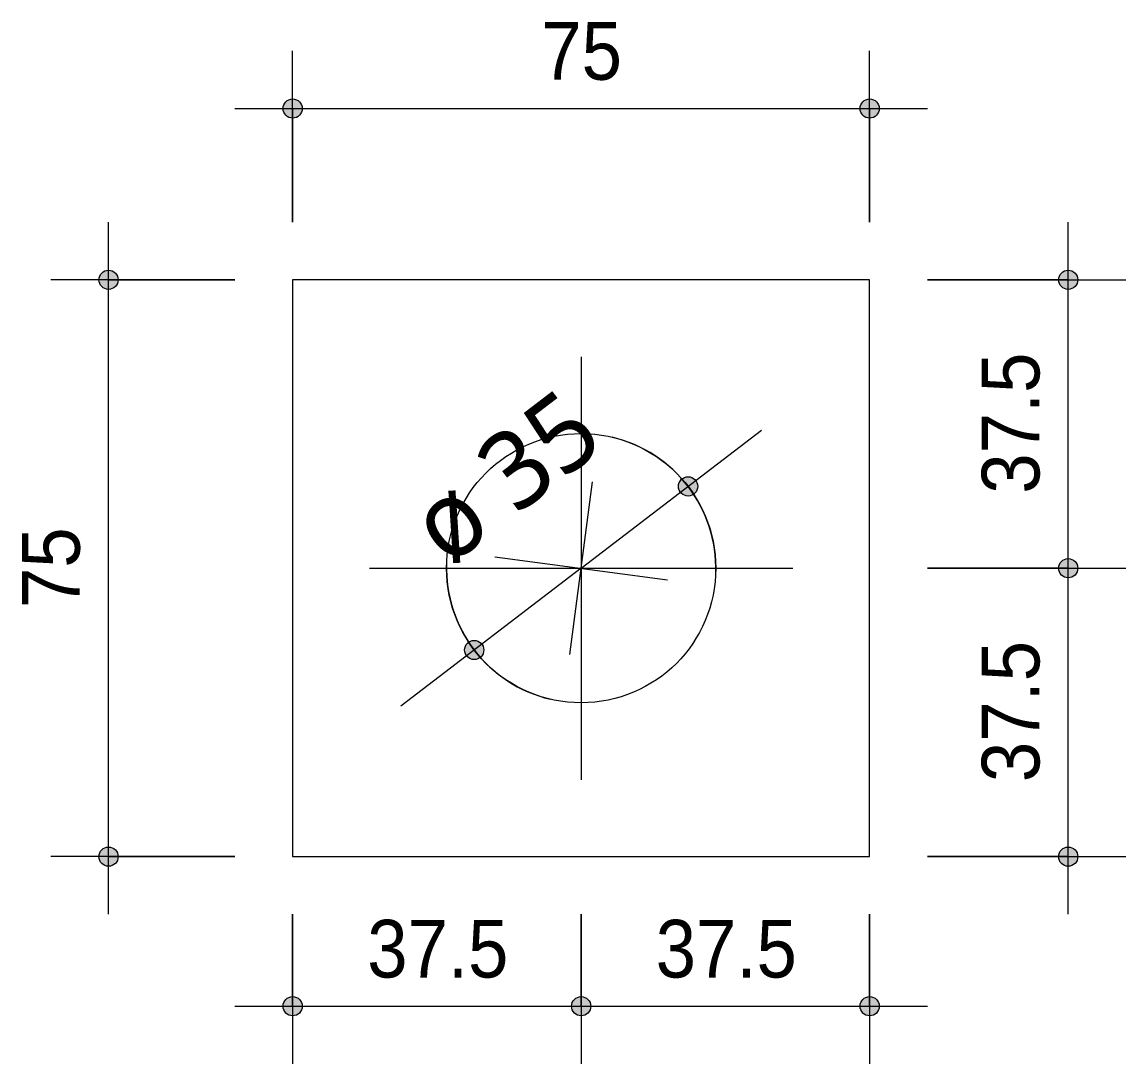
# Model space of a CAD drawing. Header units: centimetres. Extents: x -3523 to 38560, y -3196 to 88043.
# Drawn here: x 26653.3 to 26796.8, y 1067.9 to 1203.4 of the extents above; entities that cross this region are included whole.
import ezdxf

# ---------------------------------------------------------------- set-up
doc = ezdxf.new("R2010")
doc.units = ezdxf.units.CM
for name, color, linetype, lineweight in [('A-ANNO-DIMS', 7, 'Continuous', 9), ('A-ANNO-DIMS-50', 7, 'Continuous', 9), ('A-DETL-MBND', 7, 'Continuous', 18), ('S-FNDN', 7, 'Continuous', 25)]:
    doc.layers.add(name, color=color, linetype=linetype, lineweight=lineweight)
doc.styles.add('Arial_2', font='arial.ttf', dxfattribs={"width": 0.9, "height": 7.5})
doc.styles.add('Gadugi_6', font='gadugi.ttf', dxfattribs={"height": 10})
doc.dimstyles.new('PED_1_5mm_ESQ_3', dxfattribs={"dimscale": 30.48, "dimtxt": 7.651945, "dimasz": 0.328084, "dimexe": 0.246063, "dimexo": 0.246063, "dimgap": 0.049213, "dimtad": 1, "dimdec": 1, "dimrnd": 0.5, "dimdsep": 46, "dimtxsty": 'Arial_2', "dimblk1": 'DOTSMALL', "dimblk2": 'DOTSMALL', "dimsah": 1, "dimcen": 0.09, "dimdle": 0.246063, "dimazin": 0, "dimtfac": 1, "dimtdec": 4, "dimtix": 1, "dimtmove": 0, "dimatfit": 3, "dimfxl": 1, "dimtvp": 1, "dimtolj": 1, "dimtzin": 0, "dimarcsym": 2})
doc.dimstyles.new('PED_Diâmetro_-_2_5_mm_GADUGI', dxfattribs={"dimscale": 30.48, "dimtxt": 10.371623, "dimasz": 0.328084, "dimexe": 0.393701, "dimexo": 0, "dimgap": 0.246063, "dimtad": 1, "dimjust": 3, "dimrnd": 0.01, "dimdsep": 46, "dimtxsty": 'Gadugi_6', "dimblk1": 'DOTSMALL', "dimblk2": 'DOTSMALL', "dimsah": 1, "dimcen": 0.09, "dimdle": 0.393701, "dimazin": 0, "dimtfac": 1, "dimtdec": 4, "dimtix": 1, "dimtmove": 0, "dimatfit": 2, "dimfxl": 1, "dimtvp": 1, "dimtolj": 1, "dimtzin": 0, "dimarcsym": 2})

# ---------------------------------------------------------------- blocks, each defined once
blk = doc.blocks.new('PED_BLRET-1EST_R01_2019 - 75x75x65-3763687-DT01 - BL135')
at = {"layer": 'A-DETL-MBND'}
for p, q in [((0, 27.5), (0, -27.5)), ((-27.5, 0), (27.5, 0))]:
    blk.add_line(p, q, dxfattribs=at)
blk.add_circle((0, 0), 17.5, dxfattribs=at)
blk = doc.blocks.new('DIMBLOCK428-DT01 - BL135')
at = {"layer": 'A-ANNO-DIMS-50'}
h = blk.add_hatch(color=256, dxfattribs=at)
edge = h.paths.add_edge_path(flags=0)
edge.add_arc((26664.58, 1169.88), 1.25, 0, 360)
h = blk.add_hatch(color=256, dxfattribs=at)
edge = h.paths.add_edge_path(flags=0)
edge.add_arc((26664.58, 1094.88), 1.25, 0, 360)
for p, q in [((26664.58, 1087.38), (26664.58, 1177.38)), ((26681.01, 1169.88), (26657.08, 1169.88)), ((26664.58, 1169.88), (26681.01, 1169.88)), ((26681.01, 1094.88), (26657.08, 1094.88)), ((26664.58, 1094.88), (26681.01, 1094.88))]:
    blk.add_line(p, q, dxfattribs=at)
for centre in [(26664.58, 1169.88), (26664.58, 1094.88)]:
    blk.add_circle(centre, 1.25, dxfattribs=at)
at = {"layer": 'A-ANNO-DIMS-50', "color": 0, "insert": (26653.34, 1127.2), "char_height": 7.5, "width": 12.4315, "attachment_point": 1, "rotation": 90, "line_spacing_factor": 0.941778, "style": 'Arial_2'}
blk.add_mtext('75', dxfattribs=at)
blk = doc.blocks.new('_DotSmall')
at = {"color": 0, "linetype": 'ByBlock', "const_width": 0.5}
blk.add_lwpolyline([(-0.0625, 0, 1), (0.0625, 0, 1)], format="xyb", close=True, dxfattribs=at)
blk = doc.blocks.new('DIMBLOCK429-DT01 - BL135')
at = {"layer": 'A-ANNO-DIMS-50'}
h = blk.add_hatch(color=256, dxfattribs=at)
edge = h.paths.add_edge_path(flags=0)
edge.add_arc((26688.51, 1192.15), 1.25, 0, 360)
h = blk.add_hatch(color=256, dxfattribs=at)
edge = h.paths.add_edge_path(flags=0)
edge.add_arc((26763.51, 1192.15), 1.25, 0, 360)
for p, q in [((26688.51, 1177.38), (26688.51, 1199.65)), ((26763.51, 1177.38), (26763.51, 1199.65)), ((26681.01, 1192.15), (26771.01, 1192.15)), ((26688.51, 1192.15), (26688.51, 1177.38)), ((26763.51, 1192.15), (26763.51, 1177.38))]:
    blk.add_line(p, q, dxfattribs=at)
for centre in [(26688.51, 1192.15), (26763.51, 1192.15)]:
    blk.add_circle(centre, 1.25, dxfattribs=at)
at = {"layer": 'A-ANNO-DIMS-50', "color": 0, "insert": (26720.83, 1203.39), "char_height": 7.5, "width": 12.4315, "attachment_point": 1, "line_spacing_factor": 0.941778, "style": 'Arial_2'}
blk.add_mtext('75', dxfattribs=at)
blk = doc.blocks.new('DIMBLOCK430-DT01 - BL135')
at = {"layer": 'A-ANNO-DIMS-50'}
h = blk.add_hatch(color=256, dxfattribs=at)
edge = h.paths.add_edge_path(flags=0)
edge.add_arc((26688.51, 1075.43), 1.25, 0, 360)
h = blk.add_hatch(color=256, dxfattribs=at)
edge = h.paths.add_edge_path(flags=0)
edge.add_arc((26726.01, 1075.43), 1.25, 0, 360)
for p, q in [((26688.51, 1087.38), (26688.51, 1067.93)), ((26688.51, 1075.43), (26688.51, 1087.38)), ((26726.01, 1087.38), (26726.01, 1067.93)), ((26726.01, 1075.43), (26726.01, 1087.38)), ((26681.01, 1075.43), (26726.01, 1075.43))]:
    blk.add_line(p, q, dxfattribs=at)
for centre in [(26688.51, 1075.43), (26726.01, 1075.43)]:
    blk.add_circle(centre, 1.25, dxfattribs=at)
at = {"layer": 'A-ANNO-DIMS-50', "color": 0, "insert": (26698.2, 1086.66), "char_height": 7.5, "width": 21.7551, "attachment_point": 1, "line_spacing_factor": 0.941778, "style": 'Arial_2'}
blk.add_mtext('37.5', dxfattribs=at)
blk = doc.blocks.new('DIMBLOCK431-DT01 - BL135')
at = {"layer": 'A-ANNO-DIMS-50'}
h = blk.add_hatch(color=256, dxfattribs=at)
edge = h.paths.add_edge_path(flags=0)
edge.add_arc((26726.01, 1075.43), 1.25, 0, 360)
h = blk.add_hatch(color=256, dxfattribs=at)
edge = h.paths.add_edge_path(flags=0)
edge.add_arc((26763.51, 1075.43), 1.25, 0, 360)
for p, q in [((26726.01, 1087.38), (26726.01, 1067.93)), ((26726.01, 1075.43), (26726.01, 1087.38)), ((26763.51, 1087.38), (26763.51, 1067.93)), ((26763.51, 1075.43), (26763.51, 1087.38)), ((26726.01, 1075.43), (26771.01, 1075.43))]:
    blk.add_line(p, q, dxfattribs=at)
for centre in [(26726.01, 1075.43), (26763.51, 1075.43)]:
    blk.add_circle(centre, 1.25, dxfattribs=at)
at = {"layer": 'A-ANNO-DIMS-50', "color": 0, "insert": (26735.7, 1086.66), "char_height": 7.5, "width": 21.7551, "attachment_point": 1, "line_spacing_factor": 0.941778, "style": 'Arial_2'}
blk.add_mtext('37.5', dxfattribs=at)
blk = doc.blocks.new('DIMBLOCK432-DT01 - BL135')
at = {"layer": 'A-ANNO-DIMS-50'}
h = blk.add_hatch(color=256, dxfattribs=at)
edge = h.paths.add_edge_path(flags=0)
edge.add_arc((26789.32, 1132.38), 1.25, 0, 360)
h = blk.add_hatch(color=256, dxfattribs=at)
edge = h.paths.add_edge_path(flags=0)
edge.add_arc((26789.32, 1094.88), 1.25, 0, 360)
for p, q in [((26771.01, 1132.38), (26796.82, 1132.38)), ((26789.32, 1132.38), (26771.01, 1132.38)), ((26789.32, 1087.38), (26789.32, 1132.38)), ((26771.01, 1094.88), (26796.82, 1094.88)), ((26789.32, 1094.88), (26771.01, 1094.88))]:
    blk.add_line(p, q, dxfattribs=at)
for centre in [(26789.32, 1132.38), (26789.32, 1094.88)]:
    blk.add_circle(centre, 1.25, dxfattribs=at)
at = {"layer": 'A-ANNO-DIMS-50', "color": 0, "insert": (26778.08, 1104.57), "char_height": 7.5, "width": 21.7551, "attachment_point": 1, "rotation": 90, "line_spacing_factor": 0.941778, "style": 'Arial_2'}
blk.add_mtext('37.5', dxfattribs=at)
blk = doc.blocks.new('DIMBLOCK433-DT01 - BL135')
at = {"layer": 'A-ANNO-DIMS-50'}
h = blk.add_hatch(color=256, dxfattribs=at)
edge = h.paths.add_edge_path(flags=0)
edge.add_arc((26789.32, 1169.88), 1.25, 0, 360)
h = blk.add_hatch(color=256, dxfattribs=at)
edge = h.paths.add_edge_path(flags=0)
edge.add_arc((26789.32, 1132.38), 1.25, 0, 360)
for p, q in [((26789.32, 1132.38), (26789.32, 1177.38)), ((26771.01, 1169.88), (26796.82, 1169.88)), ((26789.32, 1169.88), (26771.01, 1169.88)), ((26771.01, 1132.38), (26796.82, 1132.38)), ((26789.32, 1132.38), (26771.01, 1132.38))]:
    blk.add_line(p, q, dxfattribs=at)
for centre in [(26789.32, 1169.88), (26789.32, 1132.38)]:
    blk.add_circle(centre, 1.25, dxfattribs=at)
at = {"layer": 'A-ANNO-DIMS-50', "color": 0, "insert": (26778.08, 1142.07), "char_height": 7.5, "width": 21.7551, "attachment_point": 1, "rotation": 90, "line_spacing_factor": 0.941778, "style": 'Arial_2'}
blk.add_mtext('37.5', dxfattribs=at)
blk = doc.blocks.new('DIMBLOCK434-DT01 - BL135')
at = {"layer": 'A-ANNO-DIMS-50'}
h = blk.add_hatch(color=256, dxfattribs=at)
edge = h.paths.add_edge_path(flags=0)
edge.add_arc((26739.91, 1143.02), 1.25, 0, 360)
h = blk.add_hatch(color=256, dxfattribs=at)
edge = h.paths.add_edge_path(flags=0)
edge.add_arc((26712.11, 1121.75), 1.25, 0, 360)
for p, q in [((26726.01, 1132.38), (26749.44, 1150.31)), ((26724.52, 1121.17), (26727.5, 1143.6)), ((26714.8, 1133.88), (26737.23, 1130.89)), ((26726.01, 1132.38), (26702.58, 1114.46))]:
    blk.add_line(p, q, dxfattribs=at)
for centre in [(26739.91, 1143.02), (26712.11, 1121.75)]:
    blk.add_circle(centre, 1.25, dxfattribs=at)
for start, end in [(358.1257, 76.7028), (178.1257, 256.7028)]:
    blk.add_arc((26726.01, 1132.38), 17.5, start, end, dxfattribs=at)
at = {"layer": 'A-ANNO-DIMS-50', "color": 0, "insert": (26702.58, 1140.35), "char_height": 10, "width": 33.0532, "attachment_point": 1, "rotation": 37.4142, "line_spacing_factor": 1.02016, "style": 'Gadugi_6'}
blk.add_mtext('ø 35', dxfattribs=at)

msp = doc.modelspace()

# ---------------------------------------------------------------- linework, layer by layer
at = {"layer": 'A-DETL-MBND'}
for p, q in [((26742.588, 1169.884), (26688.511, 1169.884)), ((26688.511, 1169.884), (26688.511, 1094.884)), ((26763.511, 1169.884), (26742.588, 1169.884)), ((26763.511, 1166.011), (26763.511, 1169.884)), ((26763.511, 1141.884), (26763.511, 1166.011)), ((26763.511, 1122.884), (26763.511, 1141.884)), ((26763.511, 1094.884), (26763.511, 1122.884)), ((26688.511, 1094.884), (26763.511, 1094.884))]:
    msp.add_line(p, q, dxfattribs=at)

# ---------------------------------------------------------------- block references
at = {"layer": 'S-FNDN', "lineweight": 18}
msp.add_blockref('PED_BLRET-1EST_R01_2019 - 75x75x65-3763687-DT01 - BL135', (26726.011, 1132.384), dxfattribs=at)

# ---------------------------------------------------------------- dimensions: what is measured, and where the dimension line sits
at = {"layer": 'A-ANNO-DIMS'}
for base, p1, p2, override, picture, middle in [((26763.511, 1192.155), (26688.511, 1169.884), (26763.511, 1169.884), {"dimpost": '<>', "dimfxl": 75}, 'DIMBLOCK429-DT01 - BL135', (26726.011, 1197.469)), ((26726.011, 1075.427), (26688.511, 1094.884), (26726.011, 1094.884), {"dimpost": '<>', "dimfxl": 37.5}, 'DIMBLOCK430-DT01 - BL135', (26707.261, 1080.759)), ((26763.511, 1075.427), (26726.011, 1094.884), (26763.511, 1094.884), {"dimpost": '<>', "dimfxl": 37.5}, 'DIMBLOCK431-DT01 - BL135', (26744.761, 1080.759))]:
    dim = msp.add_linear_dim(base=base, p1=p1, p2=p2, dimstyle='PED_1_5mm_ESQ_3', override=override, dxfattribs=at)
    dim.commit()
    dim.dimension.update_dxf_attribs({"geometry": picture, "text_midpoint": middle})
for base, p1, p2, override, picture, middle in [((26664.577, 1169.884), (26688.511, 1094.884), (26688.511, 1169.884), {"dimpost": '<>', "dimfxl": 75}, 'DIMBLOCK428-DT01 - BL135', (26659.263, 1132.384)), ((26789.321, 1169.884), (26763.511, 1132.384), (26763.511, 1169.884), {"dimpost": '<>', "dimfxl": 37.5}, 'DIMBLOCK433-DT01 - BL135', (26783.989, 1151.134)), ((26789.321, 1132.384), (26763.511, 1094.884), (26763.511, 1132.384), {"dimpost": '<>', "dimfxl": 37.5}, 'DIMBLOCK432-DT01 - BL135', (26783.989, 1113.634))]:
    dim = msp.add_linear_dim(base=base, p1=p1, p2=p2, angle=90, dimstyle='PED_1_5mm_ESQ_3', override=override, dxfattribs=at)
    dim.commit()
    dim.dimension.update_dxf_attribs({"geometry": picture, "text_midpoint": middle})
dim = msp.add_diameter_dim_2p(p1=(26739.911, 1143.017), p2=(26712.112, 1121.752), dimstyle='PED_Diâmetro_-_2_5_mm_GADUGI', override={"dimpost": 'ø<>'}, dxfattribs=at)
dim.commit()
dim.dimension.update_dxf_attribs({"geometry": 'DIMBLOCK434-DT01 - BL135', "text_midpoint": (26718.192, 1142.606)})

doc.saveas('drawing.dxf')
